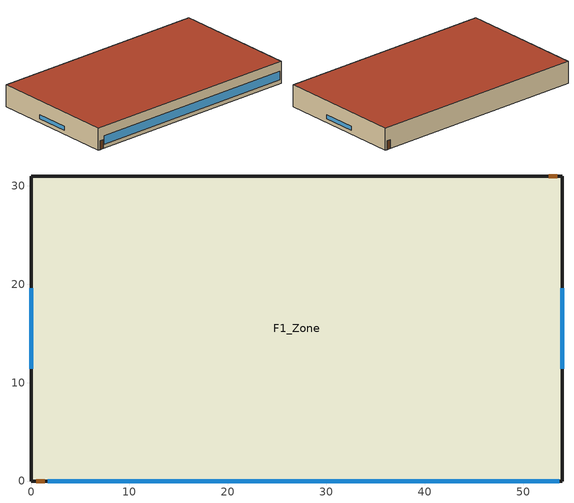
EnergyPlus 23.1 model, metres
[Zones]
F1_Zone
 floor ground (Slab): 0,31 54,31 54,0 0,0 z0
 wall outside (Exterior Wall): 0,0 54,0 54,31 0,31 0,0 z0:5.31
 window (Window): 1.71,0 53.7,0 z0.9:3.05; 54,11.38 54,19.62 / 0,19.62 0,11.38 z0.9:1.9
 door (Exterior Door): 0.5,0 1.41,0 / 53.5,31 52.59,31 z0:2.13
 roof outside (Roof): 0,0 54,0 54,31 0,31 z5.31
[Building]
V11-retail-albuquerque: 0, Suburbs, 0.04, 0.4, FullExterior, 25, 6
[Site:Location]
Albuquerque NM: 35.04, -106.62, -7, 1619
[Site:GroundTemperature:BuildingSurface]
10.3, 11.1, 13.4, 16, 17.9, 20.6, 21.8, 21, 19.2, 15.9, 12.5, 10
[SizingPeriod:DesignDay]
Albuquerque Intl Arpt  Isis Ann Htg 99.6% Condns DB: 12, 21, WinterDesignDay, -7.7, 0, DefaultMultipliers, , Wetbulb, -7.7, , , , , 83328, 3.1, 0, No, No, No, ASHRAEClearSky, , , , , 0
Albuquerque Intl Arpt  Isis Ann Clg .4% Condns DB=>MWB: 7, 21, SummerDesignDay, 35.1, 13.2, DefaultMultipliers, , Wetbulb, 15.6, , , , , 83328, 4.3, 220, No, No, No, ASHRAETau, , , 0.314, 2.441
[Material]
Carpet pad 12mm: MediumRough, 0.0127, 0.06, 288, 1380, 0.9, 0.6, 0.6
Concrete block 200mm: MediumRough, 0.2, 1.11, 800, 920, 0.9, 0.6, 0.6
Cast concrete 200mm: MediumRough, 0.2, 1.73, 2243, 837, 0.9, 0.6, 0.6
Gypsum board 13mm: MediumRough, 0.0127, 0.16, 800, 1090, 0.9, 0.6, 0.6
Metal deck 1.5mm: MediumRough, 0.0015, 45, 7680, 418, 0.9, 0.6, 0.6
Polyiso board 100mm: MediumRough, 0.1, 0.024, 30, 1470, 0.9, 0.6, 0.6
Roof membrane 10mm: MediumRough, 0.0095, 0.16, 1121, 1460, 0.9, 0.6, 0.6
Stucco 25mm: MediumRough, 0.025, 0.72, 1856, 840, 0.9, 0.6, 0.6
XPS board 50mm: MediumRough, 0.05, 0.029, 35, 1400, 0.9, 0.6, 0.6
Door panel: MediumSmooth, 0.045, 0.15, 600, 1630, 0.9, 0.6, 0.6
[Construction]
Exterior Wall: Stucco 25mm, XPS board 50mm, Concrete block 200mm, Gypsum board 13mm
Roof: Roof membrane 10mm, Polyiso board 100mm, Metal deck 1.5mm
Slab: Cast concrete 200mm, Carpet pad 12mm
Window: Glazing
Exterior Door: Door panel
[WindowMaterial:SimpleGlazingSystem]
Glazing: 3.23, 0.31, 0.57
[Zone]
F1_Zone: 0, 0, 0, 0, 1, 1, autocalculate, autocalculate, autocalculate, , , Yes
[People]
F1_Zone People: F1_Zone, Occupancy Schedule, People, 234.53, , , 0.3, autocalculate, Activity Schedule
[Lights]
F1_Zone Lights: F1_Zone, Lighting Schedule, Watts/Area, , 9.68, , 0, 0.42, 0.18
[ElectricEquipment]
F1_Zone Equipment: F1_Zone, Equipment Schedule, Watts/Area, , 4.9, , 0, 0.5, 0
[ZoneInfiltration:DesignFlowRate]
F1_Zone Infiltration: F1_Zone, Always On, AirChanges/Hour, , , , 0.38, 1, 0, 0, 0
[HVACTemplate:Thermostat]
Thermostat: Heating Setpoint, , Cooling Setpoint
[HVACTemplate:Zone:Unitary]
F1_Zone: F1_Zone PSZ-HP, Thermostat, autosize, , , Flow/Person, 0.00236
[HVACTemplate:System:UnitaryHeatPump:AirToAir]
F1_Zone PSZ-HP: , F1_Zone, autosize, autosize, , , BlowThrough, 0.6, 500, 0.9, , SingleSpeedDX, , 12.8, autosize, autosize, 3.29, SingleSpeedDXHeatPump, , 45, autosize, 3.46, -8, , , , , Electric, , autosize, , , , autosize, autosize, , NoEconomizer
[Schedule:Compact]
Occupancy Schedule: Fraction, Through: 12/31, For: Weekdays SummerDesignDay WinterDesignDay, Until: 09:00, 0, Until: 21:00, 0.95, Until: 24:00, 0, For: Saturday, Until: 09:00, 0, Until: 21:00, 0.95, Until: 24:00, 0, For: Sunday Holidays AllOtherDays, Until: 10:00, 0, Until: 18:00, 0.95, Until: 24:00, 0
Lighting Schedule: Fraction, Through: 12/31, For: Weekdays SummerDesignDay WinterDesignDay, Until: 09:00, 0.05, Until: 21:00, 0.9, Until: 24:00, 0.05, For: Saturday, Until: 09:00, 0.05, Until: 21:00, 0.9, Until: 24:00, 0.05, For: Sunday Holidays AllOtherDays, Until: 10:00, 0.05, Until: 18:00, 0.9, Until: 24:00, 0.05
Equipment Schedule: Fraction, Through: 12/31, For: Weekdays SummerDesignDay WinterDesignDay, Until: 09:00, 0.3, Until: 21:00, 0.9, Until: 24:00, 0.3, For: Saturday, Until: 09:00, 0.3, Until: 21:00, 0.9, Until: 24:00, 0.3, For: Sunday Holidays AllOtherDays, Until: 10:00, 0.3, Until: 18:00, 0.9, Until: 24:00, 0.3
Activity Schedule: Any Number, Through: 12/31, For: AllDays, Until: 24:00, 120
Always On: Fraction, Through: 12/31, For: AllDays, Until: 24:00, 1
Heating Setpoint: Temperature, Through: 12/31, For: Weekdays, Until: 07:00, 15.6, Until: 21:00, 21, Until: 24:00, 15.6, For: Saturday, Until: 07:00, 15.6, Until: 21:00, 21, Until: 24:00, 15.6, For: SummerDesignDay WinterDesignDay, Until: 24:00, 21, For: Sunday Holidays AllOtherDays, Until: 08:00, 15.6, Until: 18:00, 21, Until: 24:00, 15.6
Cooling Setpoint: Temperature, Through: 12/31, For: Weekdays, Until: 07:00, 29.4, Until: 21:00, 24, Until: 24:00, 29.4, For: Saturday, Until: 07:00, 29.4, Until: 21:00, 24, Until: 24:00, 29.4, For: SummerDesignDay WinterDesignDay, Until: 24:00, 24, For: Sunday Holidays AllOtherDays, Until: 08:00, 29.4, Until: 18:00, 24, Until: 24:00, 29.4
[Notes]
source: assumed (half the monthly mean air temperature plus 9 C)
